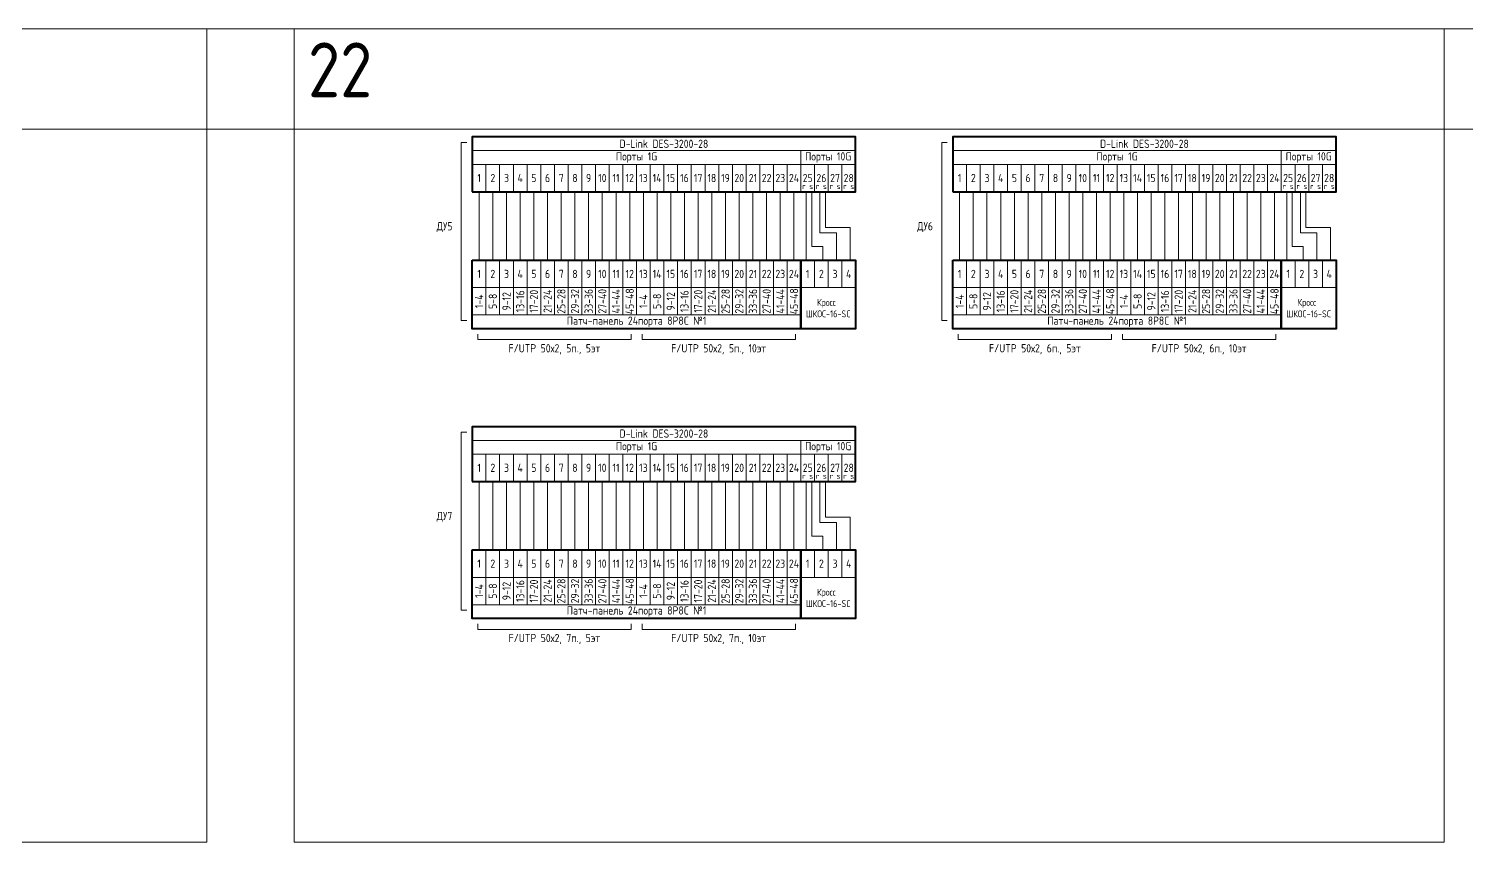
# Model space of a CAD drawing. Extents: x 6775 to 13793, y 2665 to 3972.
# Drawn here: x 8938 to 9463, y 2665 to 2962 of the extents above; entities that cross this region are included whole.
import ezdxf
from ezdxf.enums import TextEntityAlignment as Align

# ---------------------------------------------------------------- set-up
doc = ezdxf.new("R2010")
doc.units = 0
doc.header["$MEASUREMENT"] = 0
doc.layers.get('0').update_dxf_attribs({"linetype": 'CONTINUOUS'})
doc.layers.get('Defpoints').update_dxf_attribs({"linetype": 'CONTINUOUS'})
doc.styles.add('мой', font='', dxfattribs={"width": 0.9, "height": 3})
doc.styles.get('мой').set_extended_font_data('GOST Common')

# ---------------------------------------------------------------- blocks, each defined once
blk = doc.blocks.new('*U19')
at = {"color": 7, "linetype": 'Continuous', "lineweight": 15}
blk.add_lwpolyline([(-210, -148.5), (210, -148.5), (210, 148.5), (-210, 148.5)], close=True, dxfattribs=at)
blk = doc.blocks.new('*U20')
at = {"color": 0, "linetype": 'ByBlock', "lineweight": -2, "transparency": 16777216}
for p in [(1808, 0), (2260, 0)]:
    blk.add_blockref('*U19', p, dxfattribs=at)
blk = doc.blocks.new('*U292')
at = {"color": 7, "linetype": 'Continuous', "lineweight": 20}
blk.add_lwpolyline([(2.5, 5), (-2.5, 5), (-2.5, -5), (2.5, -5)], close=True, dxfattribs=at)
blk = doc.blocks.new('*U293')
at = {"color": 0, "linetype": 'ByBlock', "lineweight": -2, "transparency": 16777216}
for p in [(0, 0), (5, 0), (10, 0), (15, 0), (20, 0), (25, 0), (30, 0), (35, 0), (40, 0), (45, 0), (50, 0), (55, 0), (60, 0), (65, 0), (70, 0), (75, 0), (80, 0), (85, 0), (90, 0), (95, 0), (100, 0), (105, 0), (110, 0), (115, 0), (120, 0), (125, 0), (130, 0), (135, 0)]:
    blk.add_blockref('*U292', p, dxfattribs=at)
blk = doc.blocks.new('*U283')
at = {"color": 7, "linetype": 'Continuous', "lineweight": 20}
blk.add_lwpolyline([(2.5, 5), (-2.5, 5), (-2.5, -5), (2.5, -5)], close=True, dxfattribs=at)
blk = doc.blocks.new('*U291')
at = {"color": 0, "linetype": 'ByBlock', "lineweight": -2, "transparency": 16777216}
for p in [(0, 0), (5, 0), (10, 0), (15, 0), (20, 0), (25, 0), (30, 0), (35, 0), (40, 0), (45, 0), (50, 0), (55, 0), (60, 0), (65, 0), (70, 0), (75, 0), (80, 0), (85, 0), (90, 0), (95, 0), (100, 0), (105, 0), (110, 0), (115, 0)]:
    blk.add_blockref('*U283', p, dxfattribs=at)
blk = doc.blocks.new('*U285')
at = {"color": 7, "linetype": 'Continuous', "lineweight": 20}
blk.add_lwpolyline([(0, 12.5), (0, -12.5)], dxfattribs=at)
blk = doc.blocks.new('*U286')
at = {"color": 0, "linetype": 'ByBlock', "lineweight": -2, "transparency": 16777216}
for p in [(0, 0), (5, 0), (10, 0), (15, 0), (20, 0), (25, 0), (30, 0), (35, 0), (40, 0), (45, 0), (50, 0), (55, 0), (60, 0), (65, 0), (70, 0), (75, 0), (80, 0), (85, 0), (90, 0), (95, 0), (100, 0), (105, 0), (110, 0), (115, 0)]:
    blk.add_blockref('*U285', p, dxfattribs=at)
blk = doc.blocks.new('*U289')
at = {"color": 7, "linetype": 'Continuous', "lineweight": 20}
blk.add_lwpolyline([(2.5, 5), (-2.5, 5), (-2.5, -5), (2.5, -5)], close=True, dxfattribs=at)
blk = doc.blocks.new('*U290')
at = {"color": 0, "linetype": 'ByBlock', "lineweight": -2, "transparency": 16777216}
for p in [(0, 0), (5, 0), (10, 0), (15, 0), (20, 0), (25, 0), (30, 0), (35, 0), (40, 0), (45, 0), (50, 0), (55, 0), (60, 0), (65, 0), (70, 0), (75, 0), (80, 0), (85, 0), (90, 0), (95, 0), (100, 0), (105, 0), (110, 0), (115, 0), (120, 0), (125, 0), (130, 0), (135, 0)]:
    blk.add_blockref('*U289', p, dxfattribs=at)
blk = doc.blocks.new('*U306')
at = {"color": 7, "linetype": 'Continuous', "lineweight": 20}
blk.add_lwpolyline([(2.5, 5), (-2.5, 5), (-2.5, -5), (2.5, -5)], close=True, dxfattribs=at)
blk = doc.blocks.new('*U307')
at = {"color": 0, "linetype": 'ByBlock', "lineweight": -2, "transparency": 16777216}
for p in [(0, 0), (5, 0), (10, 0), (15, 0), (20, 0), (25, 0), (30, 0), (35, 0), (40, 0), (45, 0), (50, 0), (55, 0), (60, 0), (65, 0), (70, 0), (75, 0), (80, 0), (85, 0), (90, 0), (95, 0), (100, 0), (105, 0), (110, 0), (115, 0), (120, 0), (125, 0), (130, 0), (135, 0)]:
    blk.add_blockref('*U306', p, dxfattribs=at)
blk = doc.blocks.new('*U310')
at = {"color": 7, "linetype": 'Continuous', "lineweight": 20}
blk.add_lwpolyline([(2.5, 5), (-2.5, 5), (-2.5, -5), (2.5, -5)], close=True, dxfattribs=at)
blk = doc.blocks.new('*U304')
at = {"color": 0, "linetype": 'ByBlock', "lineweight": -2, "transparency": 16777216}
for p in [(0, 0), (5, 0), (10, 0), (15, 0), (20, 0), (25, 0), (30, 0), (35, 0), (40, 0), (45, 0), (50, 0), (55, 0), (60, 0), (65, 0), (70, 0), (75, 0), (80, 0), (85, 0), (90, 0), (95, 0), (100, 0), (105, 0), (110, 0), (115, 0)]:
    blk.add_blockref('*U310', p, dxfattribs=at)
blk = doc.blocks.new('*U311')
at = {"color": 7, "linetype": 'Continuous', "lineweight": 20}
blk.add_lwpolyline([(0, 12.5), (0, -12.5)], dxfattribs=at)
blk = doc.blocks.new('*U312')
at = {"color": 0, "linetype": 'ByBlock', "lineweight": -2, "transparency": 16777216}
for p in [(0, 0), (5, 0), (10, 0), (15, 0), (20, 0), (25, 0), (30, 0), (35, 0), (40, 0), (45, 0), (50, 0), (55, 0), (60, 0), (65, 0), (70, 0), (75, 0), (80, 0), (85, 0), (90, 0), (95, 0), (100, 0), (105, 0), (110, 0), (115, 0)]:
    blk.add_blockref('*U311', p, dxfattribs=at)
blk = doc.blocks.new('*U308')
at = {"color": 7, "linetype": 'Continuous', "lineweight": 20}
blk.add_lwpolyline([(2.5, 5), (-2.5, 5), (-2.5, -5), (2.5, -5)], close=True, dxfattribs=at)
blk = doc.blocks.new('*U309')
at = {"color": 0, "linetype": 'ByBlock', "lineweight": -2, "transparency": 16777216}
for p in [(0, 0), (5, 0), (10, 0), (15, 0), (20, 0), (25, 0), (30, 0), (35, 0), (40, 0), (45, 0), (50, 0), (55, 0), (60, 0), (65, 0), (70, 0), (75, 0), (80, 0), (85, 0), (90, 0), (95, 0), (100, 0), (105, 0), (110, 0), (115, 0), (120, 0), (125, 0), (130, 0), (135, 0)]:
    blk.add_blockref('*U308', p, dxfattribs=at)
blk = doc.blocks.new('*U315')
at = {"color": 7, "linetype": 'Continuous', "lineweight": 20}
blk.add_lwpolyline([(2.5, 5), (-2.5, 5), (-2.5, -5), (2.5, -5)], close=True, dxfattribs=at)
blk = doc.blocks.new('*U316')
at = {"color": 0, "linetype": 'ByBlock', "lineweight": -2, "transparency": 16777216}
for p in [(0, 0), (5, 0), (10, 0), (15, 0), (20, 0), (25, 0), (30, 0), (35, 0), (40, 0), (45, 0), (50, 0), (55, 0), (60, 0), (65, 0), (70, 0), (75, 0), (80, 0), (85, 0), (90, 0), (95, 0), (100, 0), (105, 0), (110, 0), (115, 0), (120, 0), (125, 0), (130, 0), (135, 0)]:
    blk.add_blockref('*U315', p, dxfattribs=at)
blk = doc.blocks.new('*U319')
at = {"color": 7, "linetype": 'Continuous', "lineweight": 20}
blk.add_lwpolyline([(2.5, 5), (-2.5, 5), (-2.5, -5), (2.5, -5)], close=True, dxfattribs=at)
blk = doc.blocks.new('*U313')
at = {"color": 0, "linetype": 'ByBlock', "lineweight": -2, "transparency": 16777216}
for p in [(0, 0), (5, 0), (10, 0), (15, 0), (20, 0), (25, 0), (30, 0), (35, 0), (40, 0), (45, 0), (50, 0), (55, 0), (60, 0), (65, 0), (70, 0), (75, 0), (80, 0), (85, 0), (90, 0), (95, 0), (100, 0), (105, 0), (110, 0), (115, 0)]:
    blk.add_blockref('*U319', p, dxfattribs=at)
blk = doc.blocks.new('*U320')
at = {"color": 7, "linetype": 'Continuous', "lineweight": 20}
blk.add_lwpolyline([(0, 12.5), (0, -12.5)], dxfattribs=at)
blk = doc.blocks.new('*U321')
at = {"color": 0, "linetype": 'ByBlock', "lineweight": -2, "transparency": 16777216}
for p in [(0, 0), (5, 0), (10, 0), (15, 0), (20, 0), (25, 0), (30, 0), (35, 0), (40, 0), (45, 0), (50, 0), (55, 0), (60, 0), (65, 0), (70, 0), (75, 0), (80, 0), (85, 0), (90, 0), (95, 0), (100, 0), (105, 0), (110, 0), (115, 0)]:
    blk.add_blockref('*U320', p, dxfattribs=at)
blk = doc.blocks.new('*U317')
at = {"color": 7, "linetype": 'Continuous', "lineweight": 20}
blk.add_lwpolyline([(2.5, 5), (-2.5, 5), (-2.5, -5), (2.5, -5)], close=True, dxfattribs=at)
blk = doc.blocks.new('*U318')
at = {"color": 0, "linetype": 'ByBlock', "lineweight": -2, "transparency": 16777216}
for p in [(0, 0), (5, 0), (10, 0), (15, 0), (20, 0), (25, 0), (30, 0), (35, 0), (40, 0), (45, 0), (50, 0), (55, 0), (60, 0), (65, 0), (70, 0), (75, 0), (80, 0), (85, 0), (90, 0), (95, 0), (100, 0), (105, 0), (110, 0), (115, 0), (120, 0), (125, 0), (130, 0), (135, 0)]:
    blk.add_blockref('*U317', p, dxfattribs=at)
blk = doc.blocks.new('*T549')
at = {"layer": 'Defpoints', "color": 8, "linetype": 'ByBlock', "lineweight": 0, "transparency": 16777216}
for p, q in [((0, 0), (4488, 0)), ((0, 0), (0, -36.67)), ((452, 0), (452, -36.67)), ((904, 0), (904, -36.67)), ((1356, 0), (1356, -36.67)), ((1808, 0), (1808, -36.67)), ((2260, 0), (2260, -36.67)), ((2712, 0), (2712, -36.67)), ((3164, 0), (3164, -36.67)), ((3584, 0), (3584, -36.67)), ((4036, 0), (4036, -36.67)), ((4488, 0), (4488, -36.67)), ((0, -36.67), (4488, -36.67))]:
    blk.add_line(p, q, dxfattribs=at)
at = {"layer": 'Defpoints', "color": 5, "linetype": 'Continuous', "lineweight": 0, "transparency": 16777216, "char_height": 20, "attachment_point": 1, "style": 'мой'}
for s, insert, width in [('{\\fGOST Common|b0|i0|c204|p34;15}', (5, -5), 442), ('{\\fGOST Common|b0|i0|c204|p34;27', (457, -5), 442), ('23', (909, -5), 442), ('20', (1361, -5), 442), ('21', (1813, -5), 442), ('22', (2265, -5), 442), ('23', (2717, -5), 442), ('24', (3169, -5), 410), ('25', (3589, -5), 442), ('26', (4041, -5), 442)]:
    blk.add_mtext(s, dxfattribs=dict(at, insert=insert, width=width))

msp = doc.modelspace()

# ---------------------------------------------------------------- linework, layer by layer
at = {"color": 7, "linetype": 'Continuous', "lineweight": 20}
for points in [[(9098, 2920.5), (9096, 2920.5), (9096, 2855.5), (9098, 2855.5)], [(9273.5, 2920.5), (9271.5, 2920.5), (9271.5, 2855.5), (9273.5, 2855.5)], [(9222, 2902.5), (9222, 2877.5)], [(9224, 2902.5), (9224, 2882.5), (9228, 2882.5), (9228, 2877.5)], [(9227, 2902.5), (9227, 2887.5), (9233, 2887.5), (9233, 2877.5)], [(9229, 2902.5), (9229, 2889.5), (9238, 2889.5), (9238, 2877.5)], [(9397.5, 2902.5), (9397.5, 2877.5)], [(9399.5, 2902.5), (9399.5, 2882.5), (9403.5, 2882.5), (9403.5, 2877.5)], [(9402.5, 2902.5), (9402.5, 2887.5), (9408.5, 2887.5), (9408.5, 2877.5)], [(9404.5, 2902.5), (9404.5, 2889.5), (9413.5, 2889.5), (9413.5, 2877.5)], [(9102, 2850.5), (9102, 2848.5), (9158, 2848.5), (9158, 2850.5)], [(9162, 2850.5), (9162, 2848.5), (9218, 2848.5), (9218, 2850.5)], [(9277.5, 2850.5), (9277.5, 2848.5), (9333.5, 2848.5), (9333.5, 2850.5)], [(9337.5, 2850.5), (9337.5, 2848.5), (9393.5, 2848.5), (9393.5, 2850.5)], [(9098, 2814.71), (9096, 2814.71), (9096, 2749.71), (9098, 2749.71)], [(9222, 2796.71), (9222, 2771.71)], [(9224, 2796.71), (9224, 2776.71), (9228, 2776.71), (9228, 2771.71)], [(9227, 2796.71), (9227, 2781.71), (9233, 2781.71), (9233, 2771.71)], [(9229, 2796.71), (9229, 2783.71), (9238, 2783.71), (9238, 2771.71)], [(9102, 2744.71), (9102, 2742.71), (9158, 2742.71), (9158, 2744.71)], [(9162, 2744.71), (9162, 2742.71), (9218, 2742.71), (9218, 2744.71)]]:
    msp.add_lwpolyline(points, dxfattribs=at)
at = {"color": 7, "linetype": 'Continuous', "lineweight": 40}
for points in [[(9100, 2902.5), (9240, 2902.5), (9240, 2922.5), (9100, 2922.5)], [(9275.5, 2902.5), (9415.5, 2902.5), (9415.5, 2922.5), (9275.5, 2922.5)], [(9100, 2877.5), (9220, 2877.5), (9220, 2852.5), (9100, 2852.5)], [(9220, 2877.5), (9240, 2877.5), (9240, 2852.5), (9220, 2852.5)], [(9275.5, 2877.5), (9395.5, 2877.5), (9395.5, 2852.5), (9275.5, 2852.5)], [(9395.5, 2877.5), (9415.5, 2877.5), (9415.5, 2852.5), (9395.5, 2852.5)], [(9100, 2796.71), (9240, 2796.71), (9240, 2816.71), (9100, 2816.71)], [(9100, 2771.71), (9220, 2771.71), (9220, 2746.71), (9100, 2746.71)], [(9220, 2771.71), (9240, 2771.71), (9240, 2746.71), (9220, 2746.71)]]:
    msp.add_lwpolyline(points, close=True, dxfattribs=at)
at = {"color": 7, "linetype": 'Continuous', "lineweight": 20}
for points in [[(9100, 2912.5), (9220, 2912.5), (9220, 2917.5), (9100, 2917.5)], [(9220, 2917.5), (9240, 2917.5), (9240, 2912.5), (9220, 2912.5)], [(9275.5, 2912.5), (9395.5, 2912.5), (9395.5, 2917.5), (9275.5, 2917.5)], [(9395.5, 2917.5), (9415.5, 2917.5), (9415.5, 2912.5), (9395.5, 2912.5)], [(9100, 2806.71), (9220, 2806.71), (9220, 2811.71), (9100, 2811.71)], [(9220, 2811.71), (9240, 2811.71), (9240, 2806.71), (9220, 2806.71)]]:
    msp.add_lwpolyline(points, close=True, dxfattribs=at)

# ---------------------------------------------------------------- block references
at = {"color": 7, "linetype": 'Continuous', "lineweight": 15}
msp.add_blockref('*U20', (6985, 2813.5), dxfattribs=at)
msp.add_blockref('*T549', (6775, 2962))
at = {"color": 7, "linetype": 'Continuous', "lineweight": 20}
for name, p in [('*U307', (9102.5, 2907.5)), ('*U316', (9278, 2907.5)), ('*U312', (9102.5, 2890)), ('*U321', (9278, 2890)), ('*U309', (9102.5, 2872.5)), ('*U318', (9278, 2872.5)), ('*U304', (9102.5, 2862.5)), ('*U313', (9278, 2862.5)), ('*U293', (9102.5, 2801.71)), ('*U286', (9102.5, 2784.21)), ('*U290', (9102.5, 2766.71)), ('*U291', (9102.5, 2756.71))]:
    msp.add_blockref(name, p, dxfattribs=at)

# ---------------------------------------------------------------- texts
at = {"color": 7, "style": 'мой', "width": 0.9}
for s, height, rotation, p in [('1', 3, 359.8616, (9102.5, 2907.5)), ('2', 3, 359.8616, (9107.5, 2907.5)), ('3', 3, 359.8616, (9112.5, 2907.5)), ('4', 3, 359.8616, (9117.5, 2907.5)), ('5', 3, 359.8616, (9122.5, 2907.5)), ('6', 3, 359.8616, (9127.5, 2907.5)), ('7', 3, 359.8616, (9132.5, 2907.5)), ('8', 3, 359.8616, (9137.5, 2907.5)), ('9', 3, 359.8616, (9142.5, 2907.5)), ('10', 3, 359.8616, (9147.5, 2907.5)), ('11', 3, 359.8616, (9152.5, 2907.5)), ('12', 3, 359.8616, (9157.5, 2907.5)), ('13', 3, 359.8616, (9162.5, 2907.5)), ('14', 3, 359.8616, (9167.5, 2907.5)), ('15', 3, 359.8616, (9172.5, 2907.5)), ('16', 3, 359.8616, (9177.5, 2907.5)), ('17', 3, 359.8616, (9182.5, 2907.5)), ('18', 3, 359.8616, (9187.5, 2907.5)), ('19', 3, 359.8616, (9192.5, 2907.5)), ('20', 3, 359.8616, (9197.5, 2907.5)), ('21', 3, 359.8616, (9202.5, 2907.5)), ('22', 3, 359.8616, (9207.5, 2907.5)), ('23', 3, 359.8616, (9212.5, 2907.5)), ('24', 3, 359.8616, (9217.5, 2907.5)), ('25', 3, 359.8616, (9222.5, 2907.5)), ('26', 3, 359.8616, (9227.5, 2907.5)), ('27', 3, 359.8616, (9232.5, 2907.5)), ('28', 3, 359.8616, (9237.5, 2907.5)), ('1', 3, 359.8616, (9278, 2907.5)), ('2', 3, 359.8616, (9283, 2907.5)), ('3', 3, 359.8616, (9288, 2907.5)), ('4', 3, 359.8616, (9293, 2907.5)), ('5', 3, 359.8616, (9298, 2907.5)), ('6', 3, 359.8616, (9303, 2907.5)), ('7', 3, 359.8616, (9308, 2907.5)), ('8', 3, 359.8616, (9313, 2907.5)), ('9', 3, 359.8616, (9318, 2907.5)), ('10', 3, 359.8616, (9323, 2907.5)), ('11', 3, 359.8616, (9328, 2907.5)), ('12', 3, 359.8616, (9333, 2907.5)), ('13', 3, 359.8616, (9338, 2907.5)), ('14', 3, 359.8616, (9343, 2907.5)), ('15', 3, 359.8616, (9348, 2907.5)), ('16', 3, 359.8616, (9353, 2907.5)), ('17', 3, 359.8616, (9358, 2907.5)), ('18', 3, 359.8616, (9363, 2907.5)), ('19', 3, 359.8616, (9368, 2907.5)), ('20', 3, 359.8616, (9373, 2907.5)), ('21', 3, 359.8616, (9378, 2907.5)), ('22', 3, 359.8616, (9383, 2907.5)), ('23', 3, 359.8616, (9388, 2907.5)), ('24', 3, 359.8616, (9393, 2907.5)), ('25', 3, 359.8616, (9398, 2907.5)), ('26', 3, 359.8616, (9403, 2907.5)), ('27', 3, 359.8616, (9408, 2907.5)), ('28', 3, 359.8616, (9413, 2907.5)), ('r s', 2, 359.8616, (9222.5, 2904.5)), ('r s', 2, 359.8616, (9227.5, 2904.5)), ('r s', 2, 359.8616, (9232.5, 2904.5)), ('r s', 2, 359.8616, (9237.5, 2904.5)), ('r s', 2, 359.8616, (9398, 2904.5)), ('r s', 2, 359.8616, (9403, 2904.5)), ('r s', 2, 359.8616, (9408, 2904.5)), ('r s', 2, 359.8616, (9413, 2904.5)), ('1', 3, 359.8616, (9102.5, 2872.5)), ('1', 3, 359.8616, (9102.5, 2872.5)), ('2', 3, 359.8616, (9107.5, 2872.5)), ('3', 3, 359.8616, (9112.5, 2872.5)), ('4', 3, 359.8616, (9117.5, 2872.5)), ('5', 3, 359.8616, (9122.5, 2872.5)), ('6', 3, 359.8616, (9127.5, 2872.5)), ('7', 3, 359.8616, (9132.5, 2872.5)), ('8', 3, 359.8616, (9137.5, 2872.5)), ('9', 3, 359.8616, (9142.5, 2872.5)), ('10', 3, 359.8616, (9147.5, 2872.5)), ('11', 3, 359.8616, (9152.5, 2872.5)), ('12', 3, 359.8616, (9157.5, 2872.5)), ('13', 3, 359.8616, (9162.5, 2872.5)), ('14', 3, 359.8616, (9167.5, 2872.5)), ('15', 3, 359.8616, (9172.5, 2872.5)), ('16', 3, 359.8616, (9177.5, 2872.5)), ('17', 3, 359.8616, (9182.5, 2872.5)), ('18', 3, 359.8616, (9187.5, 2872.5)), ('19', 3, 359.8616, (9192.5, 2872.5)), ('20', 3, 359.8616, (9197.5, 2872.5)), ('21', 3, 359.8616, (9202.5, 2872.5)), ('22', 3, 359.8616, (9207.5, 2872.5)), ('23', 3, 359.8616, (9212.5, 2872.5)), ('24', 3, 359.8616, (9217.5, 2872.5)), ('1', 3, 359.8616, (9222.5, 2872.5)), ('2', 3, 359.8616, (9227.5, 2872.5)), ('3', 3, 359.8616, (9232.5, 2872.5)), ('4', 3, 359.8616, (9237.5, 2872.5)), ('1', 3, 359.8616, (9278, 2872.5)), ('1', 3, 359.8616, (9278, 2872.5)), ('2', 3, 359.8616, (9283, 2872.5)), ('3', 3, 359.8616, (9288, 2872.5)), ('4', 3, 359.8616, (9293, 2872.5)), ('5', 3, 359.8616, (9298, 2872.5)), ('6', 3, 359.8616, (9303, 2872.5)), ('7', 3, 359.8616, (9308, 2872.5)), ('8', 3, 359.8616, (9313, 2872.5)), ('9', 3, 359.8616, (9318, 2872.5)), ('10', 3, 359.8616, (9323, 2872.5)), ('11', 3, 359.8616, (9328, 2872.5)), ('12', 3, 359.8616, (9333, 2872.5)), ('13', 3, 359.8616, (9338, 2872.5)), ('14', 3, 359.8616, (9343, 2872.5)), ('15', 3, 359.8616, (9348, 2872.5)), ('16', 3, 359.8616, (9353, 2872.5)), ('17', 3, 359.8616, (9358, 2872.5)), ('18', 3, 359.8616, (9363, 2872.5)), ('19', 3, 359.8616, (9368, 2872.5)), ('20', 3, 359.8616, (9373, 2872.5)), ('21', 3, 359.8616, (9378, 2872.5)), ('22', 3, 359.8616, (9383, 2872.5)), ('23', 3, 359.8616, (9388, 2872.5)), ('24', 3, 359.8616, (9393, 2872.5)), ('1', 3, 359.8616, (9398, 2872.5)), ('2', 3, 359.8616, (9403, 2872.5)), ('3', 3, 359.8616, (9408, 2872.5)), ('4', 3, 359.8616, (9413, 2872.5)), ('25-28', 3, 89.8616, (9132.5, 2862.5)), ('29-32', 3, 89.8616, (9137.5, 2862.5)), ('33-36', 3, 89.8616, (9142.5, 2862.5)), ('27-40', 3, 89.8616, (9147.5, 2862.5)), ('41-44', 3, 89.8616, (9152.5, 2862.5)), ('45-48', 3, 89.8616, (9157.5, 2862.5)), ('25-28', 3, 89.8616, (9192.5, 2862.5)), ('29-32', 3, 89.8616, (9197.5, 2862.5)), ('33-36', 3, 89.8616, (9202.5, 2862.5)), ('27-40', 3, 89.8616, (9207.5, 2862.5)), ('41-44', 3, 89.8616, (9212.5, 2862.5)), ('45-48', 3, 89.8616, (9217.5, 2862.5)), ('25-28', 3, 89.8616, (9308, 2862.5)), ('29-32', 3, 89.8616, (9313, 2862.5)), ('33-36', 3, 89.8616, (9318, 2862.5)), ('27-40', 3, 89.8616, (9323, 2862.5)), ('41-44', 3, 89.8616, (9328, 2862.5)), ('45-48', 3, 89.8616, (9333, 2862.5)), ('25-28', 3, 89.8616, (9368, 2862.5)), ('29-32', 3, 89.8616, (9373, 2862.5)), ('33-36', 3, 89.8616, (9378, 2862.5)), ('27-40', 3, 89.8616, (9383, 2862.5)), ('41-44', 3, 89.8616, (9388, 2862.5)), ('45-48', 3, 89.8616, (9393, 2862.5)), ('1-4', 3, 89.8616, (9102.5, 2862.5)), ('5-8', 3, 89.8616, (9107.5, 2862.5)), ('9-12', 3, 89.8616, (9112.5, 2862.5)), ('13-16', 3, 89.8616, (9117.5, 2862.5)), ('17-20', 3, 89.8616, (9122.5, 2862.5)), ('21-24', 3, 89.8616, (9127.5, 2862.5)), ('1-4', 3, 89.8616, (9162.5, 2862.5)), ('5-8', 3, 89.8616, (9167.5, 2862.5)), ('9-12', 3, 89.8616, (9172.5, 2862.5)), ('13-16', 3, 89.8616, (9177.5, 2862.5)), ('17-20', 3, 89.8616, (9182.5, 2862.5)), ('21-24', 3, 89.8616, (9187.5, 2862.5)), ('1-4', 3, 89.8616, (9278, 2862.5)), ('5-8', 3, 89.8616, (9283, 2862.5)), ('9-12', 3, 89.8616, (9288, 2862.5)), ('13-16', 3, 89.8616, (9293, 2862.5)), ('17-20', 3, 89.8616, (9298, 2862.5)), ('21-24', 3, 89.8616, (9303, 2862.5)), ('1-4', 3, 89.8616, (9338, 2862.5)), ('5-8', 3, 89.8616, (9343, 2862.5)), ('9-12', 3, 89.8616, (9348, 2862.5)), ('13-16', 3, 89.8616, (9353, 2862.5)), ('17-20', 3, 89.8616, (9358, 2862.5)), ('21-24', 3, 89.8616, (9363, 2862.5)), ('1', 3, 359.8616, (9102.5, 2801.71)), ('2', 3, 359.8616, (9107.5, 2801.71)), ('3', 3, 359.8616, (9112.5, 2801.71)), ('4', 3, 359.8616, (9117.5, 2801.71)), ('5', 3, 359.8616, (9122.5, 2801.71)), ('6', 3, 359.8616, (9127.5, 2801.71)), ('7', 3, 359.8616, (9132.5, 2801.71)), ('8', 3, 359.8616, (9137.5, 2801.71)), ('9', 3, 359.8616, (9142.5, 2801.71)), ('10', 3, 359.8616, (9147.5, 2801.71)), ('11', 3, 359.8616, (9152.5, 2801.71)), ('12', 3, 359.8616, (9157.5, 2801.71)), ('13', 3, 359.8616, (9162.5, 2801.71)), ('14', 3, 359.8616, (9167.5, 2801.71)), ('15', 3, 359.8616, (9172.5, 2801.71)), ('16', 3, 359.8616, (9177.5, 2801.71)), ('17', 3, 359.8616, (9182.5, 2801.71)), ('18', 3, 359.8616, (9187.5, 2801.71)), ('19', 3, 359.8616, (9192.5, 2801.71)), ('20', 3, 359.8616, (9197.5, 2801.71)), ('21', 3, 359.8616, (9202.5, 2801.71)), ('22', 3, 359.8616, (9207.5, 2801.71)), ('23', 3, 359.8616, (9212.5, 2801.71)), ('24', 3, 359.8616, (9217.5, 2801.71)), ('25', 3, 359.8616, (9222.5, 2801.71)), ('r s', 2, 359.8616, (9222.5, 2798.71)), ('26', 3, 359.8616, (9227.5, 2801.71)), ('r s', 2, 359.8616, (9227.5, 2798.71)), ('27', 3, 359.8616, (9232.5, 2801.71)), ('r s', 2, 359.8616, (9232.5, 2798.71)), ('28', 3, 359.8616, (9237.5, 2801.71)), ('r s', 2, 359.8616, (9237.5, 2798.71)), ('1', 3, 359.8616, (9102.5, 2766.71)), ('1', 3, 359.8616, (9102.5, 2766.71)), ('2', 3, 359.8616, (9107.5, 2766.71)), ('3', 3, 359.8616, (9112.5, 2766.71)), ('4', 3, 359.8616, (9117.5, 2766.71)), ('5', 3, 359.8616, (9122.5, 2766.71)), ('6', 3, 359.8616, (9127.5, 2766.71)), ('7', 3, 359.8616, (9132.5, 2766.71)), ('8', 3, 359.8616, (9137.5, 2766.71)), ('9', 3, 359.8616, (9142.5, 2766.71)), ('10', 3, 359.8616, (9147.5, 2766.71)), ('11', 3, 359.8616, (9152.5, 2766.71)), ('12', 3, 359.8616, (9157.5, 2766.71)), ('13', 3, 359.8616, (9162.5, 2766.71)), ('14', 3, 359.8616, (9167.5, 2766.71)), ('15', 3, 359.8616, (9172.5, 2766.71)), ('16', 3, 359.8616, (9177.5, 2766.71)), ('17', 3, 359.8616, (9182.5, 2766.71)), ('18', 3, 359.8616, (9187.5, 2766.71)), ('19', 3, 359.8616, (9192.5, 2766.71)), ('20', 3, 359.8616, (9197.5, 2766.71)), ('21', 3, 359.8616, (9202.5, 2766.71)), ('22', 3, 359.8616, (9207.5, 2766.71)), ('23', 3, 359.8616, (9212.5, 2766.71)), ('24', 3, 359.8616, (9217.5, 2766.71)), ('1', 3, 359.8616, (9222.5, 2766.71)), ('2', 3, 359.8616, (9227.5, 2766.71)), ('3', 3, 359.8616, (9232.5, 2766.71)), ('4', 3, 359.8616, (9237.5, 2766.71)), ('1-4', 3, 89.8616, (9102.5, 2756.71)), ('5-8', 3, 89.8616, (9107.5, 2756.71)), ('9-12', 3, 89.8616, (9112.5, 2756.71)), ('13-16', 3, 89.8616, (9117.5, 2756.71)), ('17-20', 3, 89.8616, (9122.5, 2756.71)), ('21-24', 3, 89.8616, (9127.5, 2756.71)), ('25-28', 3, 89.8616, (9132.5, 2756.71)), ('29-32', 3, 89.8616, (9137.5, 2756.71)), ('33-36', 3, 89.8616, (9142.5, 2756.71)), ('27-40', 3, 89.8616, (9147.5, 2756.71)), ('41-44', 3, 89.8616, (9152.5, 2756.71)), ('45-48', 3, 89.8616, (9157.5, 2756.71)), ('1-4', 3, 89.8616, (9162.5, 2756.71)), ('5-8', 3, 89.8616, (9167.5, 2756.71)), ('9-12', 3, 89.8616, (9172.5, 2756.71)), ('13-16', 3, 89.8616, (9177.5, 2756.71)), ('17-20', 3, 89.8616, (9182.5, 2756.71)), ('21-24', 3, 89.8616, (9187.5, 2756.71)), ('25-28', 3, 89.8616, (9192.5, 2756.71)), ('29-32', 3, 89.8616, (9197.5, 2756.71)), ('33-36', 3, 89.8616, (9202.5, 2756.71)), ('27-40', 3, 89.8616, (9207.5, 2756.71)), ('41-44', 3, 89.8616, (9212.5, 2756.71)), ('45-48', 3, 89.8616, (9217.5, 2756.71))]:
    msp.add_text(s, height=height, rotation=rotation, dxfattribs=at).set_placement(p, align=Align.MIDDLE)
at = {"color": 7, "linetype": 'Continuous', "lineweight": 20, "style": 'мой'}
for s, insert, char_height, width, attachment_point in [('D-Link DES-3200-28', (9170, 2920), 3, 140, 5), ('D-Link DES-3200-28', (9345.5, 2920), 3, 140, 5), ('Порты 1G', (9160, 2915), 3, 120, 5), ('Порты 10G', (9230, 2915), 3, 20, 5), ('Порты 1G', (9335.5, 2915), 3, 120, 5), ('Порты 10G', (9405.5, 2915), 3, 20, 5), ('{\\fGOST Common|b0|i0|c204|p34;ДУ5}', (9087, 2891.4), 3, 11, 1), ('{\\fGOST Common|b0|i0|c204|p34;ДУ6}', (9262.5, 2891.4), 3, 11, 1), ('Кросс  ШКОС-16-SC', (9230, 2860), 2.5, 20, 5), ('Кросс  ШКОС-16-SC', (9405.5, 2860), 2.5, 20, 5), ('Патч-панель 24порта 8P8C №1', (9160, 2855), 3, 120, 5), ('Патч-панель 24порта 8P8C №1', (9335.5, 2855), 3, 120, 5), ('F/UTP 50{\\fGOST Common|b0|i0|c204|p34;х}2, 5{\\fGOST Common|b0|i0|c204|p34;п}., 5{\\fGOST Common|b0|i0|c204|p34;эт}', (9130, 2845), 3, 60, 5), ('F/UTP 50{\\fGOST Common|b0|i0|c204|p34;х}2, 5{\\fGOST Common|b0|i0|c204|p34;п}., 10{\\fGOST Common|b0|i0|c204|p34;эт}', (9190, 2845), 3, 60, 5), ('F/UTP 50{\\fGOST Common|b0|i0|c204|p34;х}2, 6{\\fGOST Common|b0|i0|c204|p34;п}., 5{\\fGOST Common|b0|i0|c204|p34;эт}', (9305.5, 2845), 3, 60, 5), ('F/UTP 50{\\fGOST Common|b0|i0|c204|p34;х}2, 6{\\fGOST Common|b0|i0|c204|p34;п}., 10{\\fGOST Common|b0|i0|c204|p34;эт}', (9365.5, 2845), 3, 60, 5), ('D-Link DES-3200-28', (9170, 2814.21), 3, 140, 5), ('Порты 1G', (9160, 2809.21), 3, 120, 5), ('Порты 10G', (9230, 2809.21), 3, 20, 5), ('{\\fGOST Common|b0|i0|c204|p34;ДУ7}', (9087, 2785.61), 3, 11, 1), ('Кросс  ШКОС-16-SC', (9230, 2754.21), 2.5, 20, 5), ('Патч-панель 24порта 8P8C №1', (9160, 2749.21), 3, 120, 5), ('F/UTP 50{\\fGOST Common|b0|i0|c204|p34;х}2, {\\fGOST Common|b0|i0|c204|p34;7п}., {\\fGOST Common|b0|i0|c204|p34;5эт}', (9130, 2739.21), 3, 60, 5), ('F/UTP 50{\\fGOST Common|b0|i0|c204|p34;х}2, 7{\\fGOST Common|b0|i0|c204|p34;п}., 10{\\fGOST Common|b0|i0|c204|p34;эт}', (9190, 2739.21), 3, 60, 5)]:
    msp.add_mtext(s, dxfattribs=dict(at, insert=insert, char_height=char_height, width=width, attachment_point=attachment_point))

doc.saveas('drawing.dxf')
